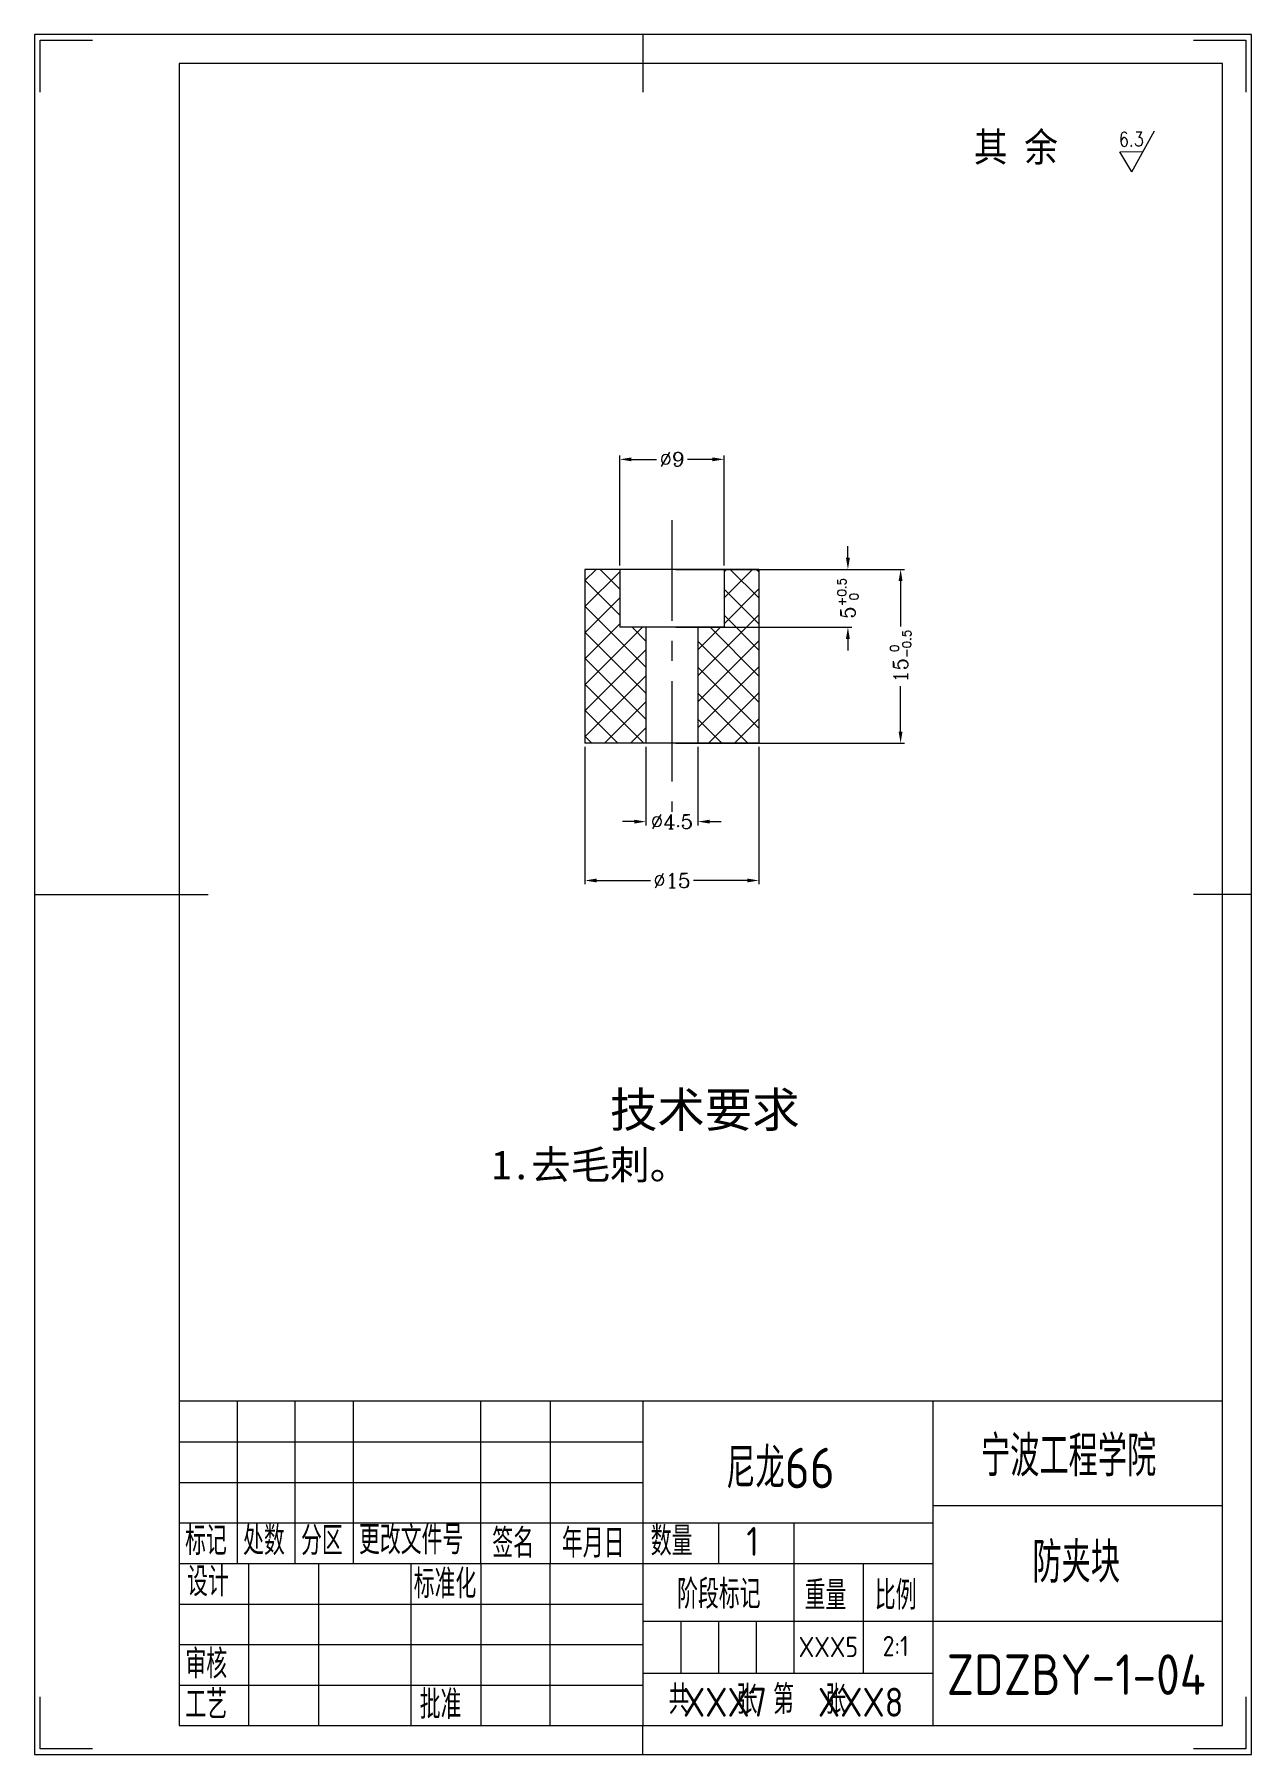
# Model space of a CAD drawing. Header units: millimetres. Extents: x 348 to 7549, y -2121 to -1262.
# Drawn here: x 2966.6 to 3176.6, y -2117.4 to -1820.4 of the extents above; entities that cross this region are included whole.
import ezdxf
from ezdxf.enums import TextEntityAlignment as Align

# ---------------------------------------------------------------- set-up
doc = ezdxf.new("R2010")
doc.units = ezdxf.units.MM
doc.header["$LTSCALE"] = 46.255
doc.header["$PDMODE"] = 3
doc.header["$PDSIZE"] = 8
doc.linetypes.add('CENTER', pattern=[0.6, 0.375, -0.075, 0.075, -0.075])
doc.layers.get('Defpoints').update_dxf_attribs({"linetype": 'CONTINUOUS'})
for name, color, linetype, lineweight in [('dim', 82, 'CONTINUOUS', 9), ('中心线', 2, 'CENTER', 13), ('剖面线', 4, 'CONTINUOUS', 13), ('图框_内框线', 5, 'CONTINUOUS', 13), ('图框_外框线', 7, 'CONTINUOUS', 13), ('图框_标题栏属性', 1, 'CONTINUOUS', 13), ('图框_标题栏文字', 6, 'CONTINUOUS', 13), ('图框_角线', 5, 'CONTINUOUS', 13), ('尺寸线', 80, 'CONTINUOUS', 13), ('文字', 3, 'CONTINUOUS', 13), ('粗实线', 7, 'CONTINUOUS', 20)]:
    doc.layers.add(name, color=color, linetype=linetype, lineweight=lineweight)
doc.styles.add('ROMANC', font='romanc.shx', dxfattribs={"bigfont": 'gbcbig.shx'})
doc.styles.get("Standard").update_dxf_attribs({"font": 'txt', "width": 0.85, "bigfont": 'gbcbig.shx'})
doc.styles.add('TXT08', font='txt.shx', dxfattribs={"width": 0.8, "bigfont": 'gbcbig.shx'})
doc.styles.add('宋体', font='SimSun.ttf')
doc.styles.add('工程字', font='gbenor.shx', dxfattribs={"bigfont": 'gbcbig.shx'})
doc.dimstyles.new('YanXiu', dxfattribs={"dimtxt": 2.5, "dimasz": 2.2, "dimexe": 0.66, "dimexo": 0.66, "dimgap": 0.66, "dimtad": 0, "dimtoh": 1, "dimdsep": 46, "dimtxsty": 'ROMANC', "dimcen": 0, "dimclrd": 256, "dimclre": 131, "dimclrt": 42, "dimazin": 2, "dimtfac": 1, "dimtofl": 0, "dimtmove": 0, "dimatfit": 3, "dimfxl": 1, "dimlwd": 5, "dimlwe": 5, "dimarcsym": 0})

# ---------------------------------------------------------------- blocks, each defined once
blk = doc.blocks.new('*D604')
at = {"layer": 'Defpoints', "color": 0, "transparency": 16777216}
for p in [(3076.57, -1912.77), (3106.94, -1912.77), (3076.57, -1922.77)]:
    blk.add_point(p, dxfattribs=at)
at = {"layer": 'dim', "lineweight": 5, "transparency": 16777216}
for p, q in [((3106.94, -1910.77), (3106.94, -1908.77)), ((3106.94, -1924.77), (3106.94, -1926.77))]:
    blk.add_line(p, q, dxfattribs=at)
at = {"layer": 'dim', "color": 131, "lineweight": 5, "transparency": 16777216}
for p, q in [((3077.23, -1912.77), (3107.6, -1912.77)), ((3077.23, -1922.77), (3107.6, -1922.77))]:
    blk.add_line(p, q, dxfattribs=at)
at = {"layer": 'dim', "transparency": 16777216}
for points in [[(3106.6, -1910.77), (3107.27, -1910.77), (3106.94, -1912.77)], [(3106.6, -1924.77), (3107.27, -1924.77), (3106.94, -1922.77)]]:
    blk.add_solid(points, dxfattribs=at)
at = {"layer": 'dim', "color": 42, "transparency": 16777216, "insert": (3106.94, -1917.77), "char_height": 2.5, "attachment_point": 5, "rotation": 90, "style": 'ROMANC'}
blk.add_mtext('\\A1;5{\\H1.500000;\\S+0.5^  0;}', dxfattribs=at)
blk = doc.blocks.new('*D605')
at = {"layer": 'Defpoints', "color": 0, "transparency": 16777216}
for p in [(3076.57, -1912.77), (3076.57, -1942.77), (3116.03, -1942.77)]:
    blk.add_point(p, dxfattribs=at)
at = {"layer": 'dim', "color": 131, "lineweight": 5, "transparency": 16777216}
for p, q in [((3077.23, -1912.77), (3116.69, -1912.77)), ((3077.23, -1942.77), (3116.69, -1942.77))]:
    blk.add_line(p, q, dxfattribs=at)
at = {"layer": 'dim', "lineweight": 5, "transparency": 16777216}
for p, q in [((3116.03, -1914.77), (3116.03, -1922.62)), ((3116.03, -1940.77), (3116.03, -1932.92))]:
    blk.add_line(p, q, dxfattribs=at)
at = {"layer": 'dim', "transparency": 16777216}
for points in [[(3115.69, -1914.77), (3116.36, -1914.77), (3116.03, -1912.77)], [(3115.69, -1940.77), (3116.36, -1940.77), (3116.03, -1942.77)]]:
    blk.add_solid(points, dxfattribs=at)
at = {"layer": 'dim', "color": 42, "transparency": 16777216, "insert": (3116.03, -1927.77), "char_height": 2.5, "attachment_point": 5, "rotation": 90, "style": 'ROMANC'}
blk.add_mtext('\\A1;15{\\H1.500000;\\S 0^ -0.5;}', dxfattribs=at)
blk = doc.blocks.new('*D606')
at = {"layer": 'Defpoints', "color": 0, "transparency": 16777216}
for p in [(3072.07, -1942.77), (3081.07, -1942.77), (3081.07, -1956.32)]:
    blk.add_point(p, dxfattribs=at)
at = {"layer": 'dim', "color": 131, "lineweight": 5, "transparency": 16777216}
for p, q in [((3072.07, -1943.43), (3072.07, -1956.98)), ((3081.07, -1943.43), (3081.07, -1956.98))]:
    blk.add_line(p, q, dxfattribs=at)
at = {"layer": 'dim', "lineweight": 5, "transparency": 16777216}
for p, q in [((3070.07, -1956.32), (3068.07, -1956.32)), ((3083.07, -1956.32), (3085.07, -1956.32))]:
    blk.add_line(p, q, dxfattribs=at)
at = {"layer": 'dim', "transparency": 16777216}
for points in [[(3070.07, -1955.99), (3070.07, -1956.65), (3072.07, -1956.32)], [(3083.07, -1955.99), (3083.07, -1956.65), (3081.07, -1956.32)]]:
    blk.add_solid(points, dxfattribs=at)
at = {"layer": 'dim', "color": 42, "transparency": 16777216, "insert": (3076.57, -1956.32), "char_height": 2.5, "attachment_point": 5, "style": 'ROMANC'}
blk.add_mtext('%%c4.5', dxfattribs=at)
blk = doc.blocks.new('*D607')
at = {"layer": 'Defpoints', "color": 0, "transparency": 16777216}
for p in [(3085.57, -1893.77), (3067.57, -1912.77), (3085.57, -1912.77)]:
    blk.add_point(p, dxfattribs=at)
at = {"layer": 'dim', "color": 131, "lineweight": 5, "transparency": 16777216}
for p, q in [((3067.57, -1912.11), (3067.57, -1893.11)), ((3085.57, -1912.11), (3085.57, -1893.11))]:
    blk.add_line(p, q, dxfattribs=at)
at = {"layer": 'dim', "lineweight": 5, "transparency": 16777216}
for p, q in [((3069.57, -1893.77), (3073.89, -1893.77)), ((3083.57, -1893.77), (3079.25, -1893.77))]:
    blk.add_line(p, q, dxfattribs=at)
at = {"layer": 'dim', "transparency": 16777216}
for points in [[(3069.57, -1893.44), (3069.57, -1894.1), (3067.57, -1893.77)], [(3083.57, -1893.44), (3083.57, -1894.1), (3085.57, -1893.77)]]:
    blk.add_solid(points, dxfattribs=at)
at = {"layer": 'dim', "color": 42, "transparency": 16777216, "insert": (3076.57, -1893.77), "char_height": 2.5, "attachment_point": 5, "style": 'ROMANC'}
blk.add_mtext('%%c9', dxfattribs=at)
blk = doc.blocks.new('*D608')
at = {"layer": 'Defpoints', "color": 0, "transparency": 16777216}
for p in [(3061.57, -1942.77), (3091.57, -1942.77), (3091.57, -1966.48)]:
    blk.add_point(p, dxfattribs=at)
at = {"layer": 'dim', "color": 131, "lineweight": 5, "transparency": 16777216}
for p, q in [((3061.57, -1943.43), (3061.57, -1967.14)), ((3091.57, -1943.43), (3091.57, -1967.14))]:
    blk.add_line(p, q, dxfattribs=at)
at = {"layer": 'dim', "lineweight": 5, "transparency": 16777216}
for p, q in [((3063.57, -1966.48), (3072.87, -1966.48)), ((3089.57, -1966.48), (3080.27, -1966.48))]:
    blk.add_line(p, q, dxfattribs=at)
at = {"layer": 'dim', "transparency": 16777216}
for points in [[(3063.57, -1966.15), (3063.57, -1966.81), (3061.57, -1966.48)], [(3089.57, -1966.15), (3089.57, -1966.81), (3091.57, -1966.48)]]:
    blk.add_solid(points, dxfattribs=at)
at = {"layer": 'dim', "color": 42, "transparency": 16777216, "insert": (3076.57, -1966.48), "char_height": 2.5, "attachment_point": 5, "style": 'ROMANC'}
blk.add_mtext('%%c15', dxfattribs=at)

msp = doc.modelspace()

# ---------------------------------------------------------------- hatches: boundary and pattern name
at = {"layer": '剖面线'}
h = msp.add_hatch(dxfattribs=at)
h.set_pattern_fill('NET', color=256, angle=45, style=0)
h.set_pattern_definition([(45, (255.2705, 2.602), (-2.245064, 2.245064), []), (135, (255.2705, 2.602), (-2.245064, -2.245064), [])])
h.paths.add_polyline_path([(3072.06977, -1922.76824), (3067.56977, -1922.76773), (3067.56977, -1912.76773), (3061.56977, -1912.76705), (3061.56977, -1942.76705), (3072.06977, -1942.76824)])
h.paths.add_polyline_path([(3091.56977, -1912.77043), (3085.56977, -1912.76976), (3085.56977, -1922.76976), (3081.06977, -1922.76925), (3081.06977, -1942.76925), (3091.56977, -1942.77043)])

# ---------------------------------------------------------------- linework, layer by layer
at = {"layer": 'dim'}
for p, q in [((3155.94863, -1844.15215), (3159.85648, -1837.07669)), ((3153.86183, -1840.69114), (3157.90256, -1840.61442)), ((3155.94863, -1844.15215), (3153.86183, -1840.69114))]:
    msp.add_line(p, q, dxfattribs=at)
at = {"layer": '中心线'}
msp.add_line((3076.56977, -1904.29689), (3076.56977, -1954.65234), dxfattribs=at)
at = {"layer": '图框_内框线'}
for points in [[(3071.58382, -1820.40037), (3071.58382, -1830.40037)], [(2966.58382, -1968.90037), (2996.58382, -1968.90037)], [(3176.58382, -1968.90037), (3166.58382, -1968.90037)], [(3171.58382, -2056.40037), (2991.58382, -2056.40037), (2991.58382, -2112.40037), (3171.58382, -2112.40037), (3171.58382, -2056.40037)], [(3071.58382, -2117.40037), (3071.58382, -2112.40037)]]:
    msp.add_lwpolyline(points, dxfattribs=at)
msp.add_lwpolyline([(2991.58382, -2112.40037), (3171.58382, -2112.40037), (3171.58382, -1825.40037), (2991.58382, -1825.40037)], close=True, dxfattribs=at)
at = {"layer": '图框_外框线'}
msp.add_lwpolyline([(2966.58382, -2117.40037), (3176.58382, -2117.40037), (3176.58382, -1820.40037), (2966.58382, -1820.40037)], close=True, dxfattribs=at)
at = {"layer": '图框_角线', "flags": 128}
for points in [[(2967.58382, -1830.40037), (2967.58382, -1821.40037), (2976.58382, -1821.40037)], [(3166.58382, -1821.40037), (3175.58382, -1821.40037), (3175.58382, -1830.40037)], [(2976.58382, -2116.40037), (2967.58382, -2116.40037), (2967.58382, -2107.40037)], [(3175.58382, -2107.40037), (3175.58382, -2116.40037), (3166.58382, -2116.40037)]]:
    msp.add_lwpolyline(points, dxfattribs=at)
at = {"layer": '尺寸线'}
for p, q in [((3001.58382, -2056.40037), (3001.58382, -2084.40037)), ((3011.58382, -2084.40037), (3011.58382, -2056.40037)), ((3021.58382, -2056.40037), (3021.58382, -2084.40037)), ((3043.58382, -2084.40037), (3043.58382, -2056.40037)), ((3055.58382, -2056.40037), (3055.58382, -2084.40037)), ((3071.58382, -2056.40037), (3071.58382, -2112.40037)), ((3121.58382, -2056.40037), (3121.58382, -2112.40037)), ((2991.58382, -2063.40037), (3071.58382, -2063.40037)), ((2991.58382, -2070.40037), (3071.58382, -2070.40037)), ((3121.58382, -2074.40037), (3171.58382, -2074.40037)), ((2991.58382, -2077.40037), (3121.58382, -2077.40037)), ((3084.58382, -2077.40037), (3084.58382, -2084.40037)), ((3097.58382, -2077.40037), (3097.58382, -2103.40037)), ((2991.58382, -2084.40037), (3121.58382, -2084.40037)), ((3003.58382, -2112.40037), (3003.58382, -2084.40037)), ((3015.58382, -2084.40037), (3015.58382, -2112.40037)), ((3031.58382, -2112.40037), (3031.58382, -2084.40037)), ((3043.58382, -2084.40037), (3043.58382, -2112.40037)), ((3055.58382, -2112.40037), (3055.58382, -2084.40037)), ((3109.58382, -2084.40037), (3109.58382, -2103.40037)), ((2991.58382, -2091.40037), (3071.58382, -2091.40037)), ((3171.58382, -2094.40037), (3071.58382, -2094.40037)), ((3078.08382, -2094.40037), (3078.08382, -2103.40037)), ((3084.58382, -2094.40037), (3084.58382, -2103.40037)), ((3091.08382, -2094.40037), (3091.08382, -2103.40037)), ((2991.58382, -2098.40037), (3071.58382, -2098.40037)), ((2991.58382, -2105.40037), (3071.58382, -2105.40037)), ((3121.58382, -2103.40037), (3071.58382, -2103.40037))]:
    msp.add_line(p, q, dxfattribs=at)
at = {"layer": '粗实线'}
for p, q in [((3091.56977, -1912.77043), (3061.56977, -1912.76705)), ((3061.56977, -1912.76705), (3061.56977, -1942.76705)), ((3067.56977, -1912.76773), (3067.56977, -1922.76773)), ((3085.56977, -1912.76976), (3085.56977, -1922.76976)), ((3091.56977, -1912.77043), (3091.56977, -1942.77043)), ((3085.56977, -1922.76976), (3067.56977, -1922.76773)), ((3072.06977, -1922.76824), (3072.06977, -1942.76824)), ((3081.06977, -1922.76925), (3081.06977, -1942.76925)), ((3091.56977, -1942.77043), (3061.56977, -1942.76705))]:
    msp.add_line(p, q, dxfattribs=at)

# ---------------------------------------------------------------- texts
at = {"layer": 'dim', "style": 'TXT08', "width": 0.8}
msp.add_text('6.3', height=2.5, rotation=1.0876714, dxfattribs=at).set_placement((3155.84123, -1838.49514), align=Align.MIDDLE)
at = {"layer": '中心线', "insert": (3045.4769, -2003.06857), "char_height": 8, "width": 91.8102887, "attachment_point": 1, "style": '宋体'}
msp.add_mtext('{\\H0.75x;     技术要求}\\P{\\H0.625x;1.去毛刺。}', dxfattribs=at)
at = {"layer": '图框_标题栏属性', "style": '工程字'}
for tag, text, p in [('尼龙66', 'xxx1', (3095.30607, -2067.55874)), ('宁波工程学院', 'xxx2', (3145.01636, -2065.46857)), ('防夹块', 'xxx3', (3146.33089, -2083.86704)), ('ZDZBY-1-04', 'xxx4', (3146.33089, -2103.57968))]:
    msp.add_attdef(tag, text=text, height=7, dxfattribs=at).set_placement(p, align=Align.MIDDLE)
for tag, text, height, p in [('XXX5', 'xxx5', 3.5, (3103.56215, -2098.81654)), ('2:1', 'xxx6', 3.5, (3115.18435, -2098.65752)), ('XXX7', 'xxx7', 5, (3085.73084, -2108.35782)), ('XXX8', 'xxx8', 5, (3109.13444, -2108.35782))]:
    msp.add_attdef(tag, text=text, height=height, dxfattribs=at).set_placement(p, align=Align.MIDDLE_CENTER)
at = {"layer": '图框_标题栏文字', "style": '工程字'}
for s, p in [('标记', (2992.58382, -2082.96164)), ('处数', (3002.58382, -2082.96164)), ('分区', (3012.58382, -2082.96164)), ('更改文件号', (3022.58382, -2082.81324)), ('签名', (3045.58382, -2083.40037)), ('年月日', (3057.58382, -2083.40037)), ('数量', (3072.91845, -2083.05189)), ('1', (3089.4241, -2083.09507)), ('设计', (2992.91845, -2090.05189)), ('标准化', (3032.02284, -2090.40037)), ('阶段标记', (3077.4746, -2092.20037)), ('重量', (3099.4746, -2092.40037)), ('比例', (3111.58382, -2092.40037)), ('审核', (2992.6289, -2104.25197)), ('共   张 第  张', (3075.98455, -2110.40037)), ('工艺', (2992.6289, -2111.25197)), ('批准', (3033.05386, -2111.25197))]:
    msp.add_text(s, height=5, dxfattribs=at).set_placement(p)
at = {"layer": '文字', "insert": (3128.67644, -1837.3526), "char_height": 5, "width": 46.5466241, "attachment_point": 1}
msp.add_mtext('{\\fSimSun|b0|i0|c134|p2;其 余} ', dxfattribs=at)

# ---------------------------------------------------------------- dimensions: what is measured, and where the dimension line sits
at = {"layer": 'dim'}
for base, p1, p2, picture, middle in [((3085.56977, -1893.77036), (3067.56977, -1912.76773), (3085.56977, -1912.76976), '*D607', (3076.56977, -1893.77036)), ((3081.06977, -1956.31953), (3072.06977, -1942.76824), (3081.06977, -1942.76874), '*D606', (3076.56977, -1956.31953))]:
    dim = msp.add_linear_dim(base=base, p1=p1, p2=p2, text='%%c<>', dimstyle='YanXiu', override={"dimscale": 1, "dimasz": 2, "dimlfac": 0.5}, dxfattribs=at)
    dim.commit()
    dim.dimension.update_dxf_attribs({"geometry": picture, "text_midpoint": middle, "dimtype": 160})
for base, p1, p2, override, picture, middle in [((3106.93727, -1912.76874), (3076.56977, -1922.76874), (3076.56977, -1912.76874), {"dimscale": 1, "dimasz": 2, "dimgap": 0.66, "dimlfac": 0.5, "dimtol": 1, "dimlim": 0, "dimtp": 0.5, "dimtm": 0, "dimtfac": 0.6, "dimtdec": 3, "dimtolj": 1}, '*D604', (3106.93727, -1917.76874)), ((3116.02504, -1942.76874), (3076.56977, -1912.76874), (3076.56977, -1942.76874), {"dimscale": 1, "dimasz": 2, "dimgap": 0.66, "dimlfac": 0.5, "dimtol": 1, "dimlim": 0, "dimtp": 0, "dimtm": 0.5, "dimtfac": 0.6, "dimtdec": 3, "dimtolj": 1}, '*D605', (3116.02504, -1927.76874))]:
    dim = msp.add_linear_dim(base=base, p1=p1, p2=p2, angle=90, dimstyle='YanXiu', override=override, dxfattribs=at)
    dim.commit()
    dim.dimension.update_dxf_attribs({"geometry": picture, "text_midpoint": middle})
dim = msp.add_linear_dim(base=(3091.56977, -1966.4787), p1=(3061.56977, -1942.76705), p2=(3091.56977, -1942.76874), text='%%c<>', dimstyle='YanXiu', override={"dimscale": 1, "dimasz": 2, "dimlfac": 0.5}, dxfattribs=at)
dim.commit()
dim.dimension.update_dxf_attribs({"geometry": '*D608', "text_midpoint": (3076.56977, -1966.4787)})

doc.saveas('drawing.dxf')
